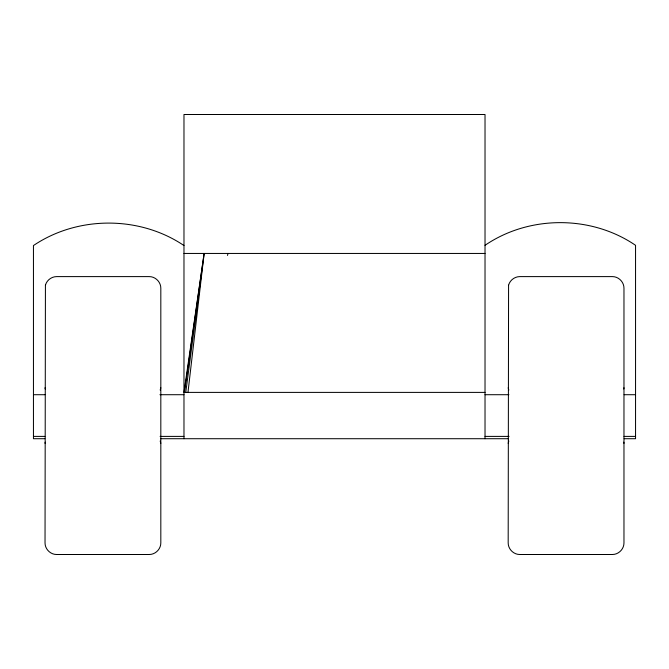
<?xml version="1.0" encoding="UTF-8"?>
<svg xmlns="http://www.w3.org/2000/svg" width="669" height="669" viewBox="0 0 669 669"><rect width="100%" height="100%" fill="white"/><g stroke="black" fill="none" stroke-linecap="round" stroke-linejoin="round"><path stroke-width="1" d="M187.972 392.394L204.145 253.451L183.975 392.394L485.025 392.394M45.032 443.338L45.183 442.142M160.819 387.761L160.2 390.077M508.181 443.338L508.8 441.022M623.817 388.965L623.968 387.761M185.756 392.394L204.145 253.451L184.418 392.394M227.435 255.433L228.062 253.451M485.025 245.314C529.271 215.084 591.304 215.084 635.55 245.314L635.55 438.713L624.177 438.713M183.975 253.451L485.025 253.451M33.45 394.71L44.948 394.71M159.933 394.71L183.975 394.71M485.025 394.71L508.9 394.71M624.127 394.71L635.55 394.71M33.45 436.397L44.873 436.397M160.1 436.397L183.975 436.397M485.025 436.397L509.067 436.397M624.052 436.397L635.55 436.397M44.823 438.713L33.45 438.713L33.45 245.548C77.796 215.61 139.629 215.61 183.975 245.548M160.602 438.713L508.398 438.713M508.8 390.077L508.181 387.761M160.2 441.022L160.819 443.338M623.817 442.142L623.968 443.338M45.032 387.761L45.183 388.965M485.025 438.713L485.025 114.499L183.975 114.499L183.975 438.713M45.425 285.186L45.032 542.919C44.99 549.115 50.409 554.534 56.606 554.501L149.237 554.501C155.434 554.534 160.853 549.115 160.819 542.919L160.819 288.188C160.853 281.983 155.434 276.565 149.237 276.606L56.606 276.606C51.488 276.632 46.78 280.252 45.425 285.186M508.574 285.186L508.181 542.919C508.147 549.115 513.566 554.534 519.763 554.501L612.394 554.501C618.591 554.534 624.01 549.115 623.968 542.919L623.968 288.188C624.01 281.983 618.591 276.565 612.394 276.606L519.763 276.606C514.645 276.632 509.929 280.252 508.574 285.186"/></g></svg>
